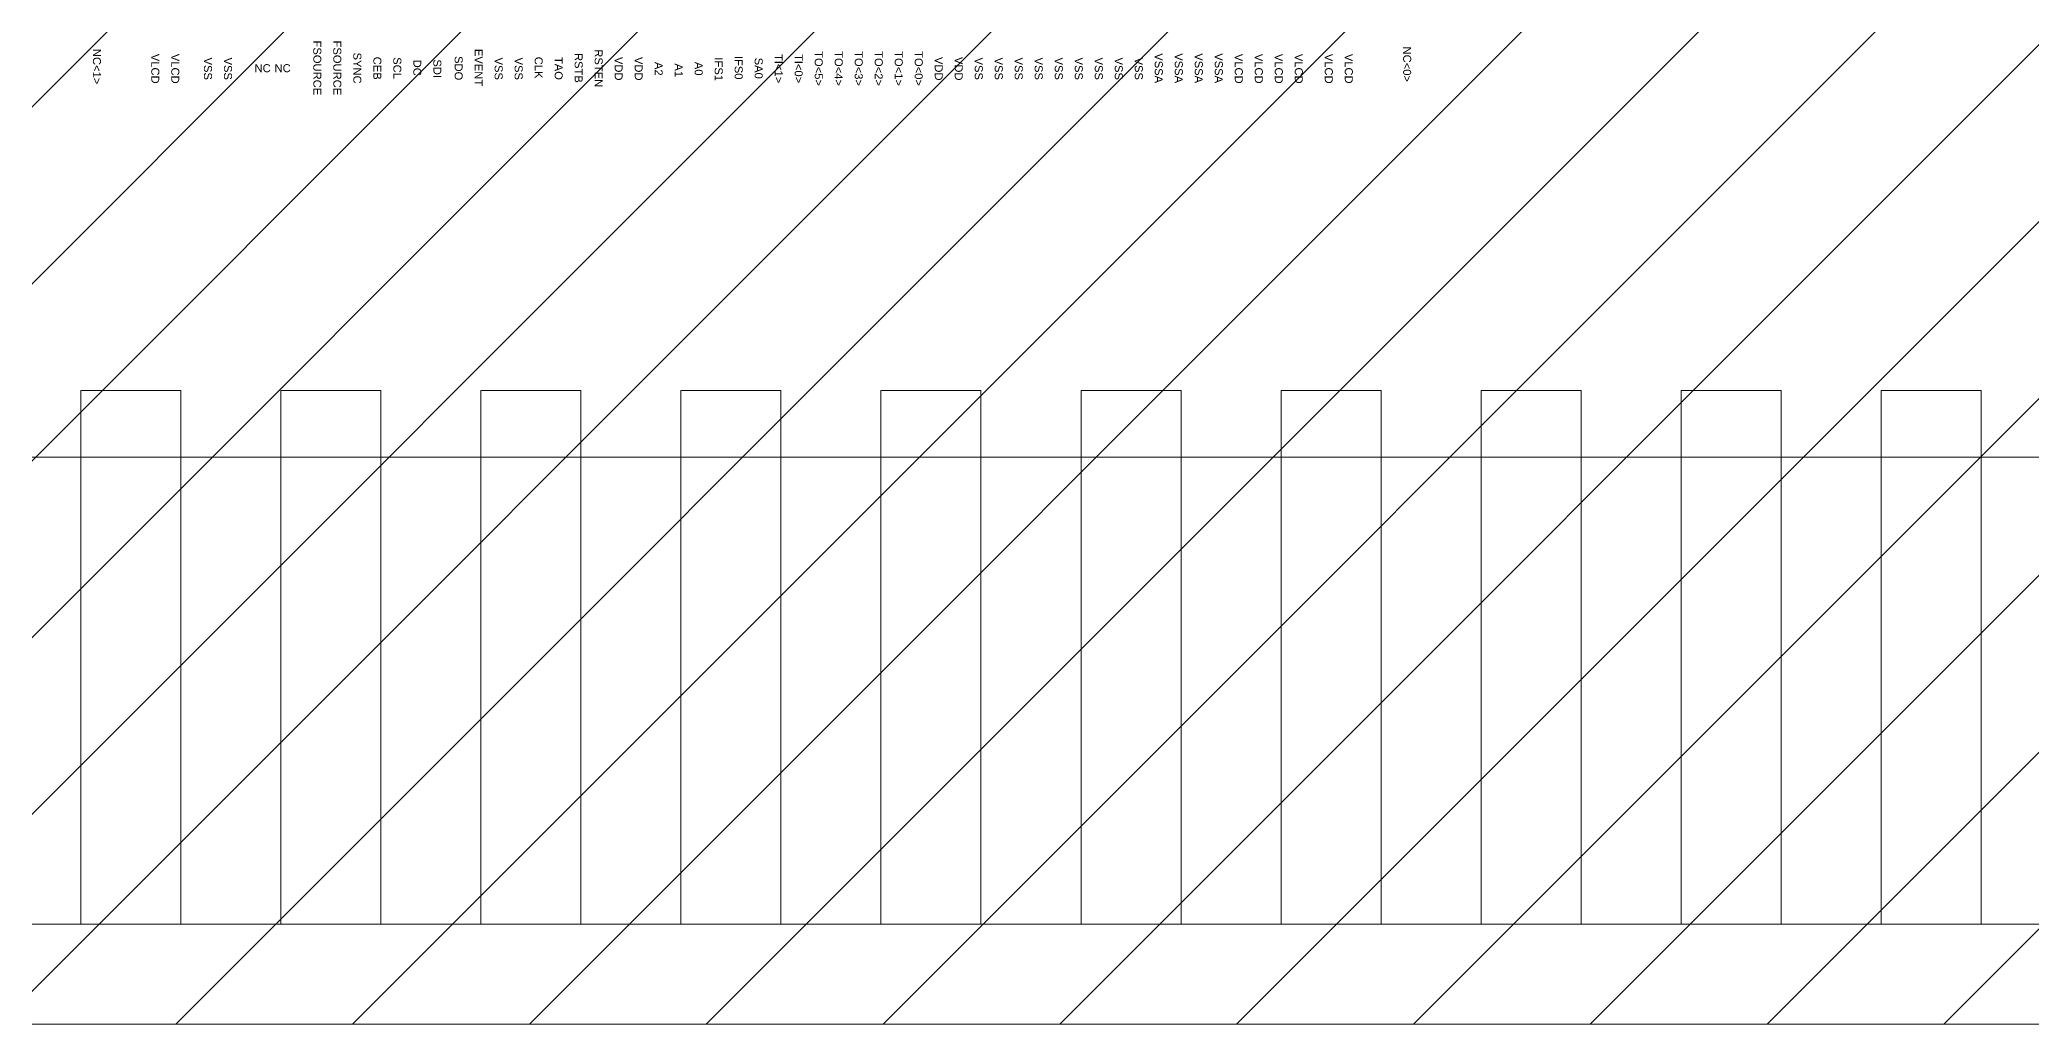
# Model space of a CAD drawing. Extents: x 105 to 1195, y -174 to 82.
# Drawn here: x 182 to 187.98, y -32.63 to -29.68 of the extents above; entities that cross this region are included whole.
import ezdxf
from ezdxf.enums import TextEntityAlignment as Align

# ---------------------------------------------------------------- set-up
doc = ezdxf.new("R2010")
doc.units = 0
doc.header["$MEASUREMENT"] = 0
doc.linetypes.add('AUSGEZOGEN', pattern=[0])
doc.layers.get('0').update_dxf_attribs({"linetype": 'AUSGEZOGEN'})
doc.layers.add('BL', color=3, linetype='Continuous')
doc.layers.add('FPC', color=2, linetype='Continuous')
doc.layers.add('S', color=2, linetype='Continuous', lineweight=0)
doc.styles.add('Arial', font='arial.ttf', dxfattribs={"height": 24})

# ---------------------------------------------------------------- blocks, each defined once
blk = doc.blocks.new('0')
at = {"lineweight": 5}
blk.add_line((86, 0), (0, 0), dxfattribs=at)
for points in [[(37.6, 0.3), (37.3, 0.3), (37.3, 1.9), (37.6, 1.9)], [(38.2, 0.3), (37.9, 0.3), (37.9, 1.9), (38.2, 1.9)], [(38.8, 0.3), (38.5, 0.3), (38.5, 1.9), (38.8, 1.9)], [(39.4, 0.3), (39.1, 0.3), (39.1, 1.9), (39.4, 1.9)], [(40, 0.3), (39.7, 0.3), (39.7, 1.9), (40, 1.9)], [(40.6, 0.3), (40.3, 0.3), (40.3, 1.9), (40.6, 1.9)], [(41.2, 0.3), (40.9, 0.3), (40.9, 1.9), (41.2, 1.9)], [(41.8, 0.3), (41.5, 0.3), (41.5, 1.9), (41.8, 1.9)], [(42.4, 0.3), (42.1, 0.3), (42.1, 1.9), (42.4, 1.9)], [(43, 0.3), (42.7, 0.3), (42.7, 1.9), (43, 1.9)]]:
    blk.add_lwpolyline(points, close=True, dxfattribs=at)
at = {"layer": 'S', "color": 2, "lineweight": 5, "style": 'Arial'}
for s, p in [('FSOURCE', (38.0093, 2.8673)), ('FSOURCE', (38.0693, 2.8673)), ('NC<0>', (41.2783, 2.8781)), ('NC<1>', (37.3483, 2.8711)), ('VLCD', (37.5233, 2.8648)), ('VLCD', (37.5833, 2.8648)), ('VSS', (37.6813, 2.8648)), ('VSS', (37.7413, 2.8648)), ('SYNC', (38.1293, 2.8666)), ('CEB', (38.1893, 2.8663)), ('SCL', (38.2493, 2.8667)), ('DC', (38.3093, 2.8677)), ('SDI', (38.3693, 2.8649)), ('SDO', (38.4333, 2.8664)), ('EVENT', (38.4933, 2.8684)), ('VSS', (38.5533, 2.8648)), ('VSS', (38.6133, 2.8648)), ('CLK', (38.6733, 2.868)), ('TAO', (38.7333, 2.8657)), ('RSTB', (38.7933, 2.8672)), ('RSTEN', (38.8533, 2.8663)), ('VDD', (38.9133, 2.8648)), ('VDD', (38.9733, 2.8648)), ('A2', (39.0333, 2.8646)), ('A1', (39.0933, 2.8602)), ('A0', (39.1533, 2.8648)), ('IFS1', (39.2133, 2.8634)), ('IFS0', (39.2733, 2.8679)), ('SA0', (39.3333, 2.8663)), ('TI<1>', (39.3933, 2.8653)), ('TI<0>', (39.4533, 2.8653)), ('TO<5>', (39.5133, 2.8653)), ('TO<4>', (39.5733, 2.8653)), ('TO<3>', (39.6333, 2.8653)), ('TO<2>', (39.6933, 2.8653)), ('TO<1>', (39.7533, 2.8653)), ('TO<0>', (39.8133, 2.8653)), ('VDD', (39.8733, 2.8648)), ('VDD', (39.9333, 2.8648)), ('VSS', (39.9933, 2.8648)), ('VSS', (40.0533, 2.8648)), ('VSS', (40.1132, 2.8648)), ('VSS', (40.1732, 2.8648)), ('VSS', (40.2333, 2.8648)), ('VSS', (40.2933, 2.8648)), ('VSS', (40.3533, 2.8648)), ('VSS', (40.4133, 2.8648)), ('VSS', (40.4733, 2.8648)), ('VSSA', (40.5333, 2.8665)), ('VSSA', (40.5933, 2.8665)), ('VSSA', (40.6533, 2.8665)), ('VSSA', (40.7133, 2.8665)), ('VLCD', (40.7733, 2.8648)), ('VLCD', (40.8333, 2.8648)), ('VLCD', (40.8933, 2.8648)), ('VLCD', (40.9533, 2.8648)), ('VLCD', (41.0433, 2.8648)), ('VLCD', (41.1033, 2.8648))]:
    blk.add_text(s, height=0.024, rotation=270, dxfattribs=at).set_placement(p, align=Align.MIDDLE_CENTER)
for p in [(37.8453, 2.8664), (37.9053, 2.8664)]:
    blk.add_text('NC', height=0.024, dxfattribs=at).set_placement(p, align=Align.MIDDLE_CENTER)

msp = doc.modelspace()

# ---------------------------------------------------------------- hatches: boundary and pattern name
at = {"layer": 'BL', "lineweight": 5}
h = msp.add_hatch(dxfattribs=at)
h.set_pattern_fill('ANSI31', color=6, scale=3, style=0)
h.set_pattern_definition([(45, (10.3972, 393.03423), (-0.26516504, 0.26516504), [])])
h.paths.add_polyline_path([(230.9265, -32.6336), (230.9265, -26.6336), (144.7265, -26.6336), (144.7265, -32.6336)])

# ---------------------------------------------------------------- linework, layer by layer
at = {"layer": 'BL', "color": 6, "lineweight": 5}
msp.add_line((230.9265, -32.6336), (144.7265, -32.6336), dxfattribs=at)
at = {"layer": 'FPC', "color": 30, "lineweight": 5}
for p, q in [((191.5765, -30.9336), (179.5765, -30.9336)), ((191.5765, -32.3336), (179.5765, -32.3336))]:
    msp.add_line(p, q, dxfattribs=at)

# ---------------------------------------------------------------- block references
msp.add_blockref('0', (144.8265, -32.6336))

doc.saveas('drawing.dxf')
